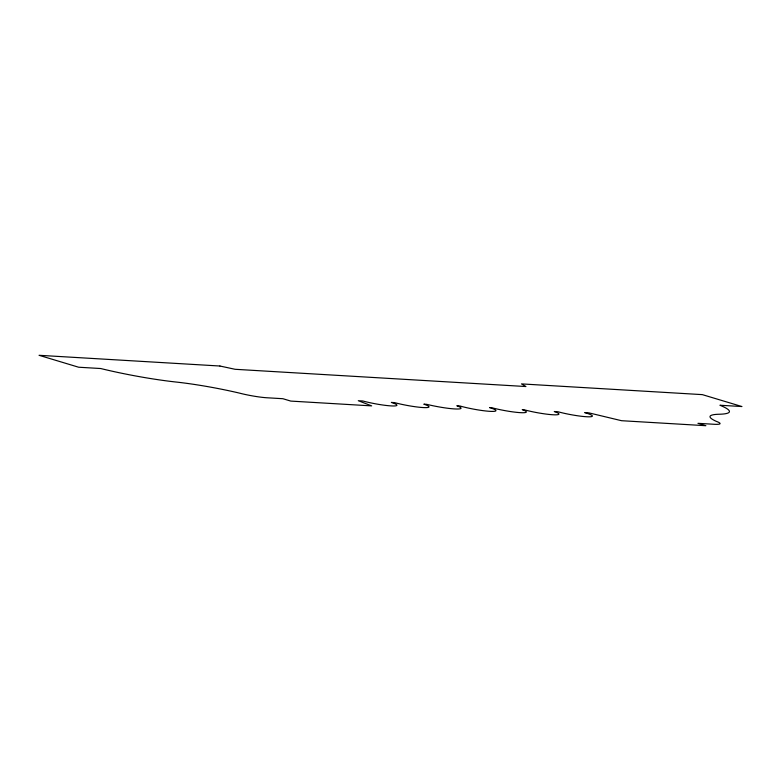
<?xml version="1.0" encoding="UTF-8"?>
<svg xmlns="http://www.w3.org/2000/svg" width="781" height="781" viewBox="0 0 781 781"><rect width="100%" height="100%" fill="white"/><g stroke="black" fill="none" stroke-linecap="round" stroke-linejoin="round"><path stroke-width="1.17" d="M219.91 366.016L39.05 355.296L78.656 367.226L100.681 368.525A78.842 9.196 10.7 0 0 176.887 382.124A70.505 8.23 10.7 0 1 239.074 393.019A22.844 2.665 10.7 0 0 266.243 397.724L282.878 398.71L290.796 401.092L371.658 405.886L358.294 400.712L362.872 400.985A21.917 2.558 10.7 0 0 391.486 405.925A21.917 2.558 10.7 0 0 391.349 402.42L394.483 402.605A22.434 2.616 10.7 0 0 423.282 407.565A22.434 2.616 10.7 0 0 423.829 404.167L426.719 404.333A24.133 2.812 10.7 0 0 455.245 408.961A24.133 2.812 10.7 0 0 456.826 405.749L459.716 405.925A22.424 2.616 10.7 0 0 490.068 411.343A22.424 2.616 10.7 0 0 489.55 407.565L491.718 407.702A22.542 2.626 10.7 0 0 520.009 412.632A22.542 2.626 10.7 0 0 522.245 409.625L523.934 409.722A22.659 2.646 10.7 0 0 552.792 414.75A22.659 2.646 10.7 0 0 554.276 411.519L557.888 411.733A22.132 2.587 10.7 0 0 587.79 416.8A22.132 2.587 10.7 0 0 584.715 412.602L588.757 412.837L621.549 420.705L705.868 425.704L697.95 423.322L714.595 424.308A22.844 2.665 10.7 0 0 716.206 421.31A70.505 8.23 10.7 0 1 718.774 414.252A78.842 9.196 10.7 0 0 719.926 405.241L741.95 406.55L702.344 394.63L521.493 383.901L525.916 386.536L235.12 369.296L219.91 366.016"/></g></svg>
